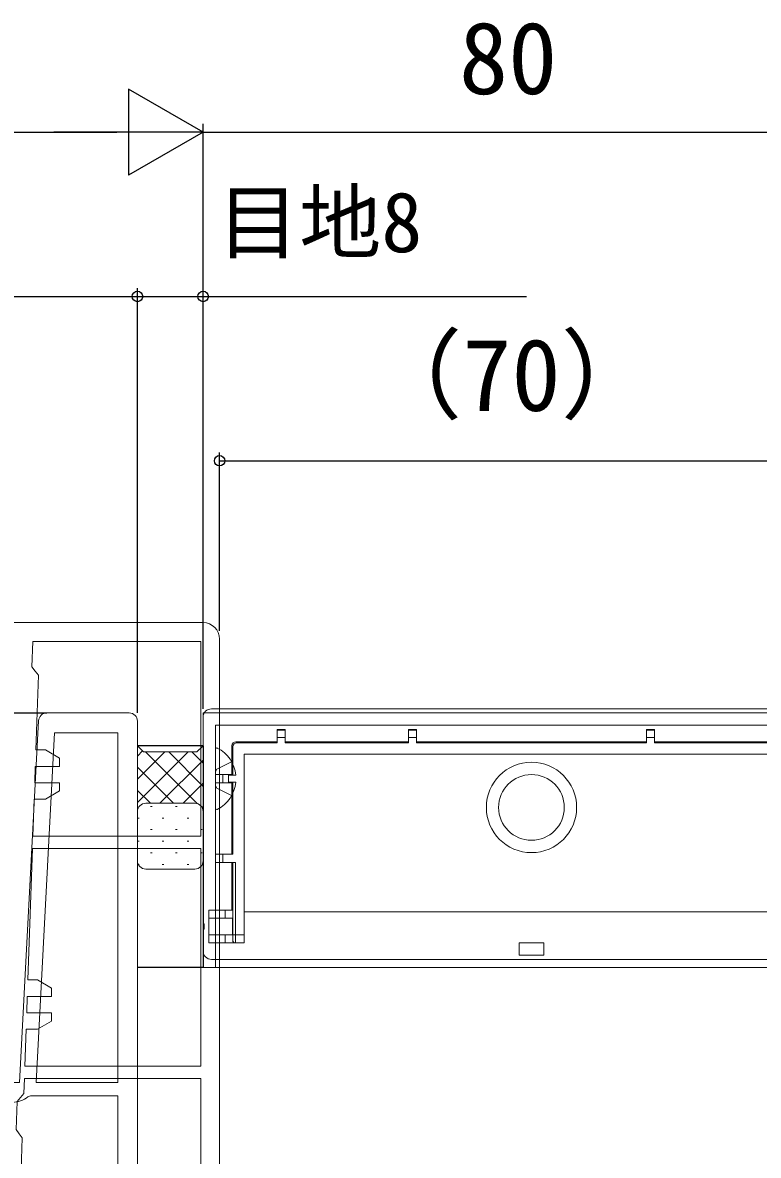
# Model space of a CAD drawing. Units: millimetres, scale not verified. Extents: x -525 to 525, y -783 to 779.
# Drawn here: x 186 to 275.6, y -441.7 to -303.8 of the extents above; entities that cross this region are included whole.
import ezdxf
from ezdxf.enums import TextEntityAlignment as Align

# ---------------------------------------------------------------- set-up
doc = ezdxf.new("R2010")
doc.units = ezdxf.units.MM
doc.header["$LTSCALE"] = 4
for name, color, linetype, lineweight in [('0-2_YKK_11', 7, 'Continuous', 18), ('0-3_YKK_11E', 4, 'Continuous', 18), ('0-5_YKK_13', 4, 'Continuous', 18), ('0-9_YSS_K', 3, 'Continuous', 18)]:
    doc.layers.add(name, color=color, linetype=linetype, lineweight=lineweight)
doc.layers.add('0-4_YKK_12', color=2, linetype='Continuous')
doc.layers.add('0-7_YKK_D', color=6, linetype='Continuous')
doc.styles.add('ＭＳ ゴシック', font='')
doc.styles.get('ＭＳ ゴシック').set_extended_font_data('MS Gothic')

msp = doc.modelspace()

# ---------------------------------------------------------------- linework, layer by layer
at = {"layer": '0-2_YKK_11', "color": 211}
msp.add_line((188.949, -387.8), (199, -387.8), dxfattribs=at)
for points in [[(200, -388.8), (200, -449.4), (228, -449.4), (228, -452.8), (226.1, -452.8), (225.6, -452.3), (225.1, -451.8), (200, -451.8), (200, -502.8), (198.5, -502.8), (198.5, -515.3), (200, -515.3), (200, -517.8), (196, -517.8), (196, -502.8), (144, -502.8), (144, -501), (146, -501), (146, -492.8), (149.3, -492.8)], [(171.174, -439.015), (176.8, -440.007), (176.8, -435.2), (171.444, -435.2), (170.576, -435.742), (170, -435.423), (170, -432.8), (185.642, -432.8), (187.95, -388.748)], [(186.635, -434.518), (186.958, -434.4), (197.6, -434.4), (197.6, -447.3)]]:
    msp.add_lwpolyline(points, dxfattribs=at)
at = {"layer": '0-2_YKK_11', "color": 30}
msp.add_lwpolyline([(286.5, -389.3), (209.5, -389.3), (209.5, -418.8), (208, -418.8), (208, -414.258), (208.12, -414.075), (208.12, -413.525), (208, -413.342), (208, -387.8), (288, -387.8)], dxfattribs=at)
at = {"layer": '0-2_YKK_11', "color": 211}
msp.add_lwpolyline([(187.644, -432.8), (189.877, -390.2), (197.6, -390.2), (197.6, -432.8)], close=True, dxfattribs=at)
for centre, radius, start, end in [((188.949, -388.8), 1, 90, 176.99997), ((199, -388.8), 1, 0.00001, 89.99999), ((184.767, -432.3), 2.9, 269.99999, 310.11919)]:
    msp.add_arc(centre, radius, start, end, dxfattribs=at)
at = {"layer": '0-3_YKK_11E'}
for p, q in [((208, -376.8), (154.2, -376.8)), ((210, -450.5), (210, -378.8))]:
    msp.add_line(p, q, dxfattribs=at)
for points in [[(207.7, -402.8), (207.7, -379.1), (187.244, -379.1), (187.136, -382.203), (187.536, -382.71), (187.936, -383.217), (187.619, -392.3), (188.779, -392.3), (190.511, -393.3), (190.511, -394.3), (187.549, -394.3), (187.479, -396.3), (190.511, -396.3), (190.511, -397.3), (188.779, -398.3), (187.409, -398.3), (187.252, -402.8)], [(207.7, -430.8), (207.7, -404.3), (187.2, -404.3), (186.641, -420.3), (187.801, -420.3), (189.533, -421.3), (189.533, -422.3), (186.571, -422.3), (186.501, -424.3), (189.533, -424.3), (189.533, -425.3), (187.801, -426.3), (186.432, -426.3), (186.274, -430.8)]]:
    msp.add_lwpolyline(points, close=True, dxfattribs=at)
for points in [[(207.7, -432.3), (186.222, -432.3), (186.158, -434.131), (185.741, -434.607), (185.324, -435.083), (185.205, -438.51), (185.587, -439.014), (185.97, -439.517), (185.698, -447.3), (186.858, -447.3), (188.59, -448.3), (188.59, -449.3), (185.628, -449.3), (185.559, -451.3), (188.59, -451.3), (188.59, -452.3), (186.858, -453.3), (185.489, -453.3), (184.93, -469.3), (193.7, -469.3), (193.7, -465.6)], [(199.7, -449), (207.7, -449), (207.7, -432.3)]]:
    msp.add_lwpolyline(points, dxfattribs=at)
msp.add_arc((208, -378.8), 2, 0, 90, dxfattribs=at)
at = {"layer": '0-4_YKK_12'}
for p, q in [((91.345, -387.8), (188.949, -387.8)), ((208, -391.8), (200, -391.8)), ((208, -391.8), (208, -418.8)), ((208, -418.8), (200, -418.8))]:
    msp.add_line(p, q, dxfattribs=at)
at = {"layer": '0-5_YKK_13'}
for p, q in [((209, -387.3), (287.5, -387.3)), ((208, -416.8), (208, -388.3)), ((218, -389.8), (217, -389.8)), ((217, -389.915), (217, -389.8)), ((217, -390.8), (217, -389.915)), ((218, -389.915), (218, -389.8)), ((234, -389.8), (233, -389.8)), ((233, -389.915), (233, -389.8)), ((233, -389.915), (234, -389.915)), ((233, -390.8), (233, -389.915)), ((234, -389.915), (234, -389.8)), ((234, -389.915), (234, -390.8)), ((263, -389.8), (262, -389.8)), ((262, -389.915), (262, -389.8)), ((263, -389.915), (263, -389.8)), ((217, -391.3), (212, -391.3)), ((212, -391.3), (212.131, -391.431)), ((217, -391.431), (212.131, -391.431)), ((218, -390.8), (217, -390.8)), ((217, -390.8), (217, -391.431)), ((218, -391.431), (218, -390.8)), ((233, -391.3), (218, -391.3)), ((233, -391.431), (218, -391.431)), ((233, -390.8), (233, -391.431)), ((234, -390.8), (233, -390.8)), ((234, -391.431), (234, -390.8)), ((262, -391.3), (234, -391.3)), ((262, -391.431), (234, -391.431)), ((262, -390.8), (262, -391.431)), ((263, -390.8), (262, -390.8)), ((263, -391.431), (263, -390.8)), ((278, -391.3), (263, -391.3)), ((278, -391.431), (263, -391.431)), ((209.5, -399.396), (209.5, -392.204)), ((211.5, -391.8), (211.5, -395.3)), ((211.631, -391.931), (211.5, -391.8)), ((211.631, -391.931), (211.631, -395.3)), ((213, -414.8), (213, -392.8)), ((213, -392.8), (283, -392.8)), ((211.466, -393.75), (209.651, -394.655)), ((209.5, -394.938), (209.651, -394.655)), ((209.515, -395.3), (209.5, -395.3)), ((209.515, -396.3), (209.515, -395.3)), ((209.515, -395.3), (210.4, -395.3)), ((210.4, -395.3), (210.4, -396.3)), ((211.631, -395.3), (210.4, -395.3)), ((209.515, -396.3), (209.5, -396.3)), ((209.5, -396.662), (209.651, -396.945)), ((210.4, -396.3), (209.515, -396.3)), ((211.466, -397.85), (209.651, -396.945)), ((210.4, -396.3), (211.631, -396.3)), ((211.978, -396.225), (211.1, -396.225)), ((211.5, -396.3), (211.5, -405)), ((211.631, -396.3), (211.631, -405)), ((209.515, -405), (209.5, -405)), ((211.631, -405), (210.4, -405)), ((209.515, -406), (209.5, -406)), ((210.4, -406), (211.928, -406)), ((211.5, -406), (211.5, -411.8)), ((211.628, -414.8), (211.628, -406)), ((211.928, -406), (211.928, -414.8)), ((208.7, -411.8), (208.7, -412.8)), ((210.7, -411.8), (210.7, -412.8)), ((211.605, -411.8), (210.7, -411.8)), ((211.605, -411.8), (211.605, -412.8)), ((213, -412.001), (283, -412.001)), ((208.7, -412.8), (208.7, -414.8)), ((211.605, -412.8), (210.7, -412.8)), ((208.7, -414.8), (208.7, -415.8)), ((210.7, -414.8), (210.7, -415.8)), ((211.605, -414.8), (210.7, -414.8)), ((211.605, -414.8), (211.605, -415.5)), ((211.628, -414.8), (211.928, -414.8)), ((211.928, -414.8), (213, -414.8)), ((211.905, -415.8), (210.7, -415.8)), ((211.605, -415.5), (211.622, -415.5)), ((211.922, -415.8), (211.905, -415.8)), ((246.5, -415.8), (246.5, -417.3)), ((249.5, -415.8), (246.5, -415.8)), ((249.5, -417.3), (249.5, -415.8)), ((246.5, -417.3), (249.5, -417.3)), ((286.5, -417.8), (209, -417.8))]:
    msp.add_line(p, q, dxfattribs=at)
for points in [[(217, -389.915), (218, -389.915), (218, -390.8)], [(262, -390.8), (262, -389.915), (263, -389.915), (263, -390.8)], [(211.978, -395.375), (211.1, -395.375), (211.1, -396.225)], [(210.7, -411.8), (209.5, -411.8), (208.7, -411.8)], [(208.7, -412.8), (209.5, -412.8), (210.7, -412.8)], [(210.7, -414.8), (209.5, -414.8), (208.7, -414.8)], [(213, -414.8), (213, -415.8), (211.922, -415.8)], [(210.7, -415.8), (209.5, -415.8), (208.7, -415.8)]]:
    msp.add_lwpolyline(points, dxfattribs=at)
msp.add_lwpolyline([(210.4, -405), (210.4, -406), (209.515, -406), (209.515, -405)], close=True, dxfattribs=at)
for radius in [5.5, 4]:
    msp.add_circle((248, -399.3), radius, dxfattribs=at)
for centre, radius, start, end in [((209.654, -392.204), 0.154, 62.71904, 180), ((207.8, -395.8), 4.2, 5.80773, 62.71904), ((207.8, -395.8), 4.2, 297.28096, 354.19227), ((209.654, -399.396), 0.154, 180, 297.28096), ((211.922, -415.5), 0.3, 179.99891, 269.99891)]:
    msp.add_arc(centre, radius, start, end, dxfattribs=at)
for centre, major_axis, ratio, start_param, end_param in [((209, -388.3), (-0.707, 0.707), 0.999924, 5.4978252, 7.0685454), ((212, -391.8), (-0.354, 0.354), 0.999924, 5.4978252, 7.0685454), ((212.131, -391.931), (-0.354, 0.354), 0.999924, 5.4978252, 7.0685454), ((211.587, -413.8), (0, -1), 0.008727, 3.1415927, 6.2831853), ((211.622, -414.8), (0, -0.7), 0.008727, 0.4472067, 1.5707963), ((211.922, -414.8), (0, -1), 0.006109, 6.2831853, 7.8539816), ((211.905, -415.5), (0.3, 0), 0.999962, 3.1415927, 4.712389), ((211.622, -414.8), (0, -0.7), 0.008727, 6.2831853, 6.730392), ((209, -416.8), (-0.707, -0.707), 0.999924, 5.4978252, 7.0685454)]:
    msp.add_ellipse(centre, major_axis=major_axis, ratio=ratio, start_param=start_param, end_param=end_param, dxfattribs=at)
at = {"layer": '0-7_YKK_D'}
for p, q in [((208, -317.1), (198.907, -311.85)), ((198.907, -311.85), (198.907, -322.35)), ((-197.5, -317.1), (197.5, -317.1)), ((208, -317.1), (189.813, -317.1)), ((208, -317.1), (198.907, -322.35)), ((208, -387.3), (208, -316.1)), ((208, -387.3), (208, -316.1)), ((208, -317.1), (288, -317.1)), ((200, -387.8), (200, -336.1)), ((200, -387.8), (200, -336.1)), ((208, -387.3), (208, -336.1)), ((-200, -337.1), (200, -337.1)), ((210, -377.8), (210, -356.1)), ((210, -357.1), (280, -357.1))]:
    msp.add_line(p, q, dxfattribs=at)
msp.add_lwpolyline([(200, -337.1), (208, -337.1), (247.391, -337.1)], dxfattribs=at)
for centre in [(200, -337.1), (200, -337.1), (208, -337.1), (210, -357.1)]:
    msp.add_circle(centre, 0.637, dxfattribs=at)
at = {"layer": '0-9_YSS_K'}
for p, q in [((200, -393.049), (200.625, -392.425)), ((200, -395.878), (203.328, -392.55)), ((200, -398.706), (206.156, -392.55)), ((207.257, -398.834), (200.973, -392.55)), ((208, -396.748), (203.802, -392.55)), ((208, -393.92), (206.63, -392.55)), ((202.735, -398.8), (208, -393.535)), ((204.395, -398.8), (200, -394.405)), ((205.563, -398.8), (208, -396.363)), ((201.566, -398.8), (200, -397.234)), ((200, -405.8), (200, -399.8)), ((201, -398.8), (207, -398.8)), ((207, -398.8), (201, -398.8)), ((201.6, -399.175), (201.8, -399.175)), ((204.63, -399.175), (204.83, -399.175)), ((207.66, -399.175), (207.781, -399.175)), ((207.875, -399.316), (208, -399.192)), ((208, -399.577), (207.966, -399.543)), ((208, -399.8), (208, -405.8)), ((200, -400.59), (200.185, -400.59)), ((203.015, -400.59), (203.215, -400.59)), ((206.045, -400.59), (206.245, -400.59)), ((201.6, -402.005), (201.8, -402.005)), ((204.63, -402.005), (204.83, -402.005)), ((207.66, -402.005), (207.86, -402.005)), ((200, -403.42), (200.185, -403.42)), ((203.015, -403.42), (203.215, -403.42)), ((206.045, -403.42), (206.245, -403.42)), ((201.6, -404.835), (201.8, -404.835)), ((204.63, -404.835), (204.83, -404.835)), ((207.66, -404.835), (207.86, -404.835)), ((200.107, -406.25), (200.185, -406.25)), ((203.015, -406.25), (203.215, -406.25)), ((206.045, -406.25), (206.245, -406.25)), ((207, -406.8), (201, -406.8)), ((280, -418.8), (200, -418.8))]:
    msp.add_line(p, q, dxfattribs=at)
for points in [[(200, -391.8), (200.75, -392.55), (207.25, -392.55), (208, -391.8), (208, -399.8)], [(200, -399.8), (200, -391.8), (200.75, -392.55), (207.25, -392.55), (208, -391.8)]]:
    msp.add_lwpolyline(points, dxfattribs=at)
for centre, start, end in [((201, -399.8), 90, 180), ((201, -399.8), 90, 180), ((207, -399.8), 0, 90), ((207, -399.8), 0, 90), ((201, -405.8), 180, 270), ((207, -405.8), 270, 0)]:
    msp.add_arc(centre, 1, start, end, dxfattribs=at)

# ---------------------------------------------------------------- texts
at = {"layer": '0-7_YKK_D', "style": 'ＭＳ ゴシック'}
for s, height, p in [('80', 8.798, (239.17, -315.1)), ('目地8', 7.331, (209.709, -333.907)), ('（70）', 8.798, (227.58, -353.668))]:
    msp.add_text(s, height=height, dxfattribs=at).set_placement(p, align=Align.BOTTOM_LEFT)

doc.saveas('drawing.dxf')
